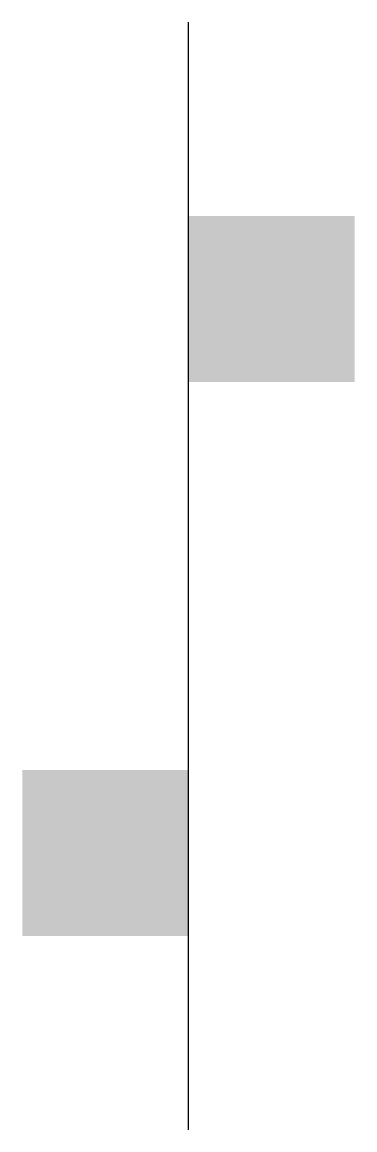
# Model space of a CAD drawing. Extents: x -0.3 to 0.3, y -1 to 1.
import ezdxf

# ---------------------------------------------------------------- set-up
doc = ezdxf.new("R2010")
doc.units = 0
doc.layers.get('0').update_dxf_attribs({"linetype": 'CONTINUOUS'})

msp = doc.modelspace()

# ---------------------------------------------------------------- linework, layer by layer
at = {"color": 0, "linetype": 'CONTINUOUS'}
msp.add_line((0, -1), (0, 1), dxfattribs=at)
at = {"color": 0, "linetype": 'CONTINUOUS', "const_width": 0.3, "flags": 128}
for points in [[(0.15, 0.35), (0.15, 0.65)], [(-0.15, -0.35), (-0.15, -0.65)]]:
    msp.add_lwpolyline(points, dxfattribs=at)

doc.saveas('drawing.dxf')
